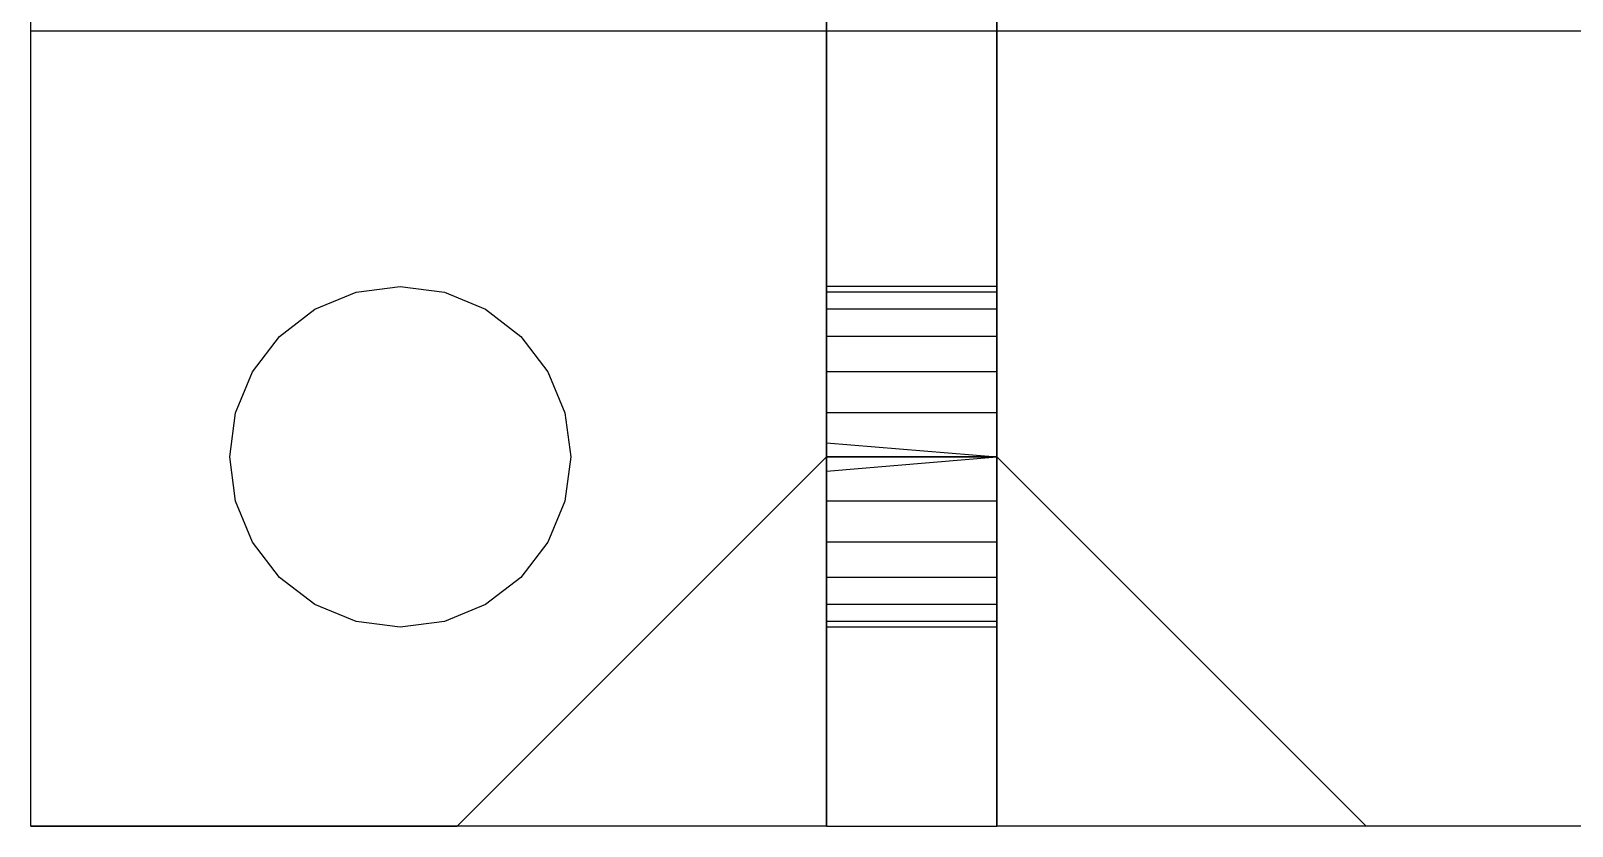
# Model space of a CAD drawing. Header units: metres. Extents: x -1 to 375, y 3 to 378.
# Drawn here: x -0.63 to 16.59, y 3.02 to 11.91 of the extents above; entities that cross this region are included whole.
import ezdxf

# ---------------------------------------------------------------- set-up
doc = ezdxf.new("R2010")
doc.units = ezdxf.units.M

msp = doc.modelspace()

# ---------------------------------------------------------------- linework, layer by layer
at = {"layer": 'Flat node sheet'}
for p, q in [((-0.635, 3.017, 8.732), (-0.635, 33.497, 8.732)), ((-0.635, 3.017, 10.637), (-0.635, 33.497, 10.637)), ((-0.635, 3.017, 253.842), (-0.635, 33.497, 253.842)), ((-0.635, 3.017, 255.747), (-0.635, 33.497, 255.747)), ((8.255, 33.497, 19.527), (8.255, 6.986, 19.527)), ((8.255, 33.497, 10.637), (8.255, 7.304, 10.637)), ((8.255, 7.304, 8.732), (8.255, 33.497, 8.732)), ((8.255, 33.497, 21.432), (8.255, 6.986, 21.432)), ((8.255, 33.497, 264.637), (8.255, 6.986, 264.637)), ((8.255, 33.497, 255.747), (8.255, 7.304, 255.747)), ((8.255, 7.304, 253.842), (8.255, 33.497, 253.842)), ((8.255, 33.497, 266.542), (8.255, 6.986, 266.542)), ((10.16, 33.497, 8.732), (10.16, 7.304, 8.732)), ((10.16, 33.497, 10.637), (10.16, 7.304, 10.637)), ((10.16, 33.497, 21.432), (10.16, 7.145, 21.432)), ((10.16, 33.497, 19.527), (10.16, 7.145, 19.527)), ((10.16, 33.497, 253.842), (10.16, 7.304, 253.842)), ((10.16, 33.497, 255.747), (10.16, 7.304, 255.747)), ((10.16, 33.497, 266.542), (10.16, 7.145, 266.542)), ((10.16, 33.497, 264.637), (10.16, 7.145, 264.637)), ((8.255, 3.017, 30.322), (8.255, 22.702, 30.322)), ((8.255, 3.017, 275.432), (8.255, 22.702, 275.432)), ((10.16, 3.017, 30.322), (10.16, 22.702, 30.322)), ((10.16, 3.017, 275.432), (10.16, 22.702, 275.432)), ((8.255, 11.907, 3.97), (8.255, 13.812, 3.97)), ((8.255, 11.907, 249.08), (8.255, 13.812, 249.08)), ((10.16, 11.907, 3.97), (10.16, 13.812, 3.97)), ((10.16, 11.907, 249.08), (10.16, 13.812, 249.08)), ((-0.635, 3.017, 19.527), (-0.635, 11.907, 19.527)), ((-0.635, 11.907, 19.527), (25.876, 11.907, 19.527)), ((-0.635, 11.907, 19.527), (-0.635, 11.907, 21.432)), ((-0.635, 3.017, 21.432), (-0.635, 11.907, 21.432)), ((-0.635, 11.907, 21.432), (25.718, 11.907, 21.432)), ((-0.635, 3.017, 264.637), (-0.635, 11.907, 264.637)), ((-0.635, 11.907, 264.637), (25.876, 11.907, 264.637)), ((-0.635, 11.907, 264.637), (-0.635, 11.907, 266.542)), ((-0.635, 3.017, 266.542), (-0.635, 11.907, 266.542)), ((-0.635, 11.907, 266.542), (25.718, 11.907, 266.542)), ((8.255, 11.907, -0.158), (8.255, 11.907, 3.97)), ((8.255, 11.907, -0.158), (8.255, 3.017, -0.158)), ((8.255, 11.907, 3.97), (10.16, 11.907, 3.97)), ((8.255, 11.907, -0.158), (10.16, 11.907, -0.158)), ((8.255, 11.907, 244.952), (8.255, 11.907, 249.08)), ((8.255, 11.907, 244.952), (8.255, 3.017, 244.952)), ((8.255, 11.907, 249.08), (10.16, 11.907, 249.08)), ((8.255, 11.907, 244.952), (10.16, 11.907, 244.952)), ((10.16, 11.907, -0.158), (10.16, 3.017, -0.158)), ((10.16, 11.907, -0.158), (10.16, 11.907, 3.97)), ((10.16, 11.907, 244.952), (10.16, 3.017, 244.952)), ((10.16, 11.907, 244.952), (10.16, 11.907, 249.08)), ((2.54, 8.795, 10.637), (2.999, 8.985, 10.637)), ((2.54, 8.795, 8.732), (2.999, 8.985, 8.732)), ((2.54, 8.795, 21.432), (2.999, 8.985, 21.432)), ((2.54, 8.795, 19.527), (2.999, 8.985, 19.527)), ((2.54, 8.795, 255.747), (2.999, 8.985, 255.747)), ((2.54, 8.795, 253.842), (2.999, 8.985, 253.842)), ((2.54, 8.795, 266.542), (2.999, 8.985, 266.542)), ((2.54, 8.795, 264.637), (2.999, 8.985, 264.637)), ((2.999, 8.985, 10.637), (3.493, 9.05, 10.637)), ((2.999, 8.985, 8.732), (3.493, 9.05, 8.732)), ((2.999, 8.985, 21.432), (3.493, 9.05, 21.432)), ((2.999, 8.985, 19.527), (3.493, 9.05, 19.527)), ((2.999, 8.985, 255.747), (3.493, 9.05, 255.747)), ((2.999, 8.985, 253.842), (3.493, 9.05, 253.842)), ((2.999, 8.985, 266.542), (3.493, 9.05, 266.542)), ((2.999, 8.985, 264.637), (3.493, 9.05, 264.637)), ((2.999, 8.985, 10.637), (2.999, 8.985, 8.732)), ((2.999, 8.985, 21.432), (2.999, 8.985, 19.527)), ((2.999, 8.985, 255.747), (2.999, 8.985, 253.842)), ((2.999, 8.985, 266.542), (2.999, 8.985, 264.637)), ((3.493, 9.05, 10.637), (3.986, 8.985, 10.637)), ((3.493, 9.05, 8.732), (3.986, 8.985, 8.732)), ((3.493, 9.05, 10.637), (3.493, 9.05, 8.732)), ((3.493, 9.05, 21.432), (3.986, 8.985, 21.432)), ((3.493, 9.05, 19.527), (3.986, 8.985, 19.527)), ((3.493, 9.05, 21.432), (3.493, 9.05, 19.527)), ((3.493, 9.05, 255.747), (3.986, 8.985, 255.747)), ((3.493, 9.05, 253.842), (3.986, 8.985, 253.842)), ((3.493, 9.05, 255.747), (3.493, 9.05, 253.842)), ((3.493, 9.05, 266.542), (3.986, 8.985, 266.542)), ((3.493, 9.05, 264.637), (3.986, 8.985, 264.637)), ((3.493, 9.05, 266.542), (3.493, 9.05, 264.637)), ((3.986, 8.985, 10.637), (4.445, 8.795, 10.637)), ((3.986, 8.985, 8.732), (4.445, 8.795, 8.732)), ((3.986, 8.985, 10.637), (3.986, 8.985, 8.732)), ((3.986, 8.985, 21.432), (4.445, 8.795, 21.432)), ((3.986, 8.985, 19.527), (4.445, 8.795, 19.527)), ((3.986, 8.985, 21.432), (3.986, 8.985, 19.527)), ((3.986, 8.985, 255.747), (4.445, 8.795, 255.747)), ((3.986, 8.985, 253.842), (4.445, 8.795, 253.842)), ((3.986, 8.985, 255.747), (3.986, 8.985, 253.842)), ((3.986, 8.985, 266.542), (4.445, 8.795, 266.542)), ((3.986, 8.985, 264.637), (4.445, 8.795, 264.637)), ((3.986, 8.985, 266.542), (3.986, 8.985, 264.637)), ((8.255, 9.05, 3.97), (8.255, 8.985, 3.477)), ((8.255, 8.985, 4.463), (8.255, 9.05, 3.97)), ((10.16, 9.05, 3.97), (8.255, 9.05, 3.97)), ((8.255, 9.05, 26.195), (8.255, 8.985, 25.702)), ((8.255, 8.985, 26.688), (8.255, 9.05, 26.195)), ((10.16, 9.05, 26.195), (8.255, 9.05, 26.195)), ((8.255, 9.05, 249.08), (8.255, 8.985, 248.587)), ((8.255, 8.985, 249.573), (8.255, 9.05, 249.08)), ((10.16, 9.05, 249.08), (8.255, 9.05, 249.08)), ((8.255, 9.05, 271.305), (8.255, 8.985, 270.812)), ((8.255, 8.985, 271.798), (8.255, 9.05, 271.305)), ((10.16, 9.05, 271.305), (8.255, 9.05, 271.305)), ((8.255, 8.985, 3.477), (8.255, 8.795, 3.017)), ((8.255, 8.795, 4.922), (8.255, 8.985, 4.463)), ((10.16, 8.985, 3.477), (8.255, 8.985, 3.477)), ((10.16, 8.985, 4.463), (8.255, 8.985, 4.463)), ((8.255, 8.985, 25.702), (8.255, 8.795, 25.242)), ((8.255, 8.795, 27.147), (8.255, 8.985, 26.688)), ((10.16, 8.985, 25.702), (8.255, 8.985, 25.702)), ((10.16, 8.985, 26.688), (8.255, 8.985, 26.688)), ((8.255, 8.985, 248.587), (8.255, 8.795, 248.127)), ((8.255, 8.795, 250.032), (8.255, 8.985, 249.573)), ((10.16, 8.985, 248.587), (8.255, 8.985, 248.587)), ((10.16, 8.985, 249.573), (8.255, 8.985, 249.573)), ((8.255, 8.985, 270.812), (8.255, 8.795, 270.352)), ((8.255, 8.795, 272.257), (8.255, 8.985, 271.798)), ((10.16, 8.985, 270.812), (8.255, 8.985, 270.812)), ((10.16, 8.985, 271.798), (8.255, 8.985, 271.798)), ((10.16, 9.05, 3.97), (10.16, 8.985, 3.477)), ((10.16, 8.985, 4.463), (10.16, 9.05, 3.97)), ((10.16, 9.05, 26.195), (10.16, 8.985, 25.702)), ((10.16, 8.985, 26.688), (10.16, 9.05, 26.195)), ((10.16, 9.05, 249.08), (10.16, 8.985, 248.587)), ((10.16, 8.985, 249.573), (10.16, 9.05, 249.08)), ((10.16, 9.05, 271.305), (10.16, 8.985, 270.812)), ((10.16, 8.985, 271.798), (10.16, 9.05, 271.305)), ((10.16, 8.985, 3.477), (10.16, 8.795, 3.017)), ((10.16, 8.795, 4.922), (10.16, 8.985, 4.463)), ((10.16, 8.985, 25.702), (10.16, 8.795, 25.242)), ((10.16, 8.795, 27.147), (10.16, 8.985, 26.688)), ((10.16, 8.985, 248.587), (10.16, 8.795, 248.127)), ((10.16, 8.795, 250.032), (10.16, 8.985, 249.573)), ((10.16, 8.985, 270.812), (10.16, 8.795, 270.352)), ((10.16, 8.795, 272.257), (10.16, 8.985, 271.798)), ((2.145, 8.492, 10.637), (2.54, 8.795, 10.637)), ((2.145, 8.492, 8.732), (2.54, 8.795, 8.732)), ((2.145, 8.492, 21.432), (2.54, 8.795, 21.432)), ((2.145, 8.492, 19.527), (2.54, 8.795, 19.527)), ((2.145, 8.492, 255.747), (2.54, 8.795, 255.747)), ((2.145, 8.492, 253.842), (2.54, 8.795, 253.842)), ((2.145, 8.492, 266.542), (2.54, 8.795, 266.542)), ((2.145, 8.492, 264.637), (2.54, 8.795, 264.637)), ((2.54, 8.795, 10.637), (2.54, 8.795, 8.732)), ((2.54, 8.795, 21.432), (2.54, 8.795, 19.527)), ((2.54, 8.795, 255.747), (2.54, 8.795, 253.842)), ((2.54, 8.795, 266.542), (2.54, 8.795, 264.637)), ((4.445, 8.795, 10.637), (4.84, 8.492, 10.637)), ((4.445, 8.795, 8.732), (4.84, 8.492, 8.732)), ((4.445, 8.795, 10.637), (4.445, 8.795, 8.732)), ((4.445, 8.795, 21.432), (4.84, 8.492, 21.432)), ((4.445, 8.795, 19.527), (4.84, 8.492, 19.527)), ((4.445, 8.795, 21.432), (4.445, 8.795, 19.527)), ((4.445, 8.795, 255.747), (4.84, 8.492, 255.747)), ((4.445, 8.795, 253.842), (4.84, 8.492, 253.842)), ((4.445, 8.795, 255.747), (4.445, 8.795, 253.842)), ((4.445, 8.795, 266.542), (4.84, 8.492, 266.542)), ((4.445, 8.795, 264.637), (4.84, 8.492, 264.637)), ((4.445, 8.795, 266.542), (4.445, 8.795, 264.637)), ((8.255, 8.795, 3.017), (8.255, 8.492, 2.623)), ((8.255, 8.492, 5.317), (8.255, 8.795, 4.922)), ((10.16, 8.795, 3.017), (8.255, 8.795, 3.017)), ((10.16, 8.795, 4.922), (8.255, 8.795, 4.922)), ((8.255, 8.492, 27.542), (8.255, 8.795, 27.147)), ((8.255, 8.795, 25.242), (8.255, 8.492, 24.848)), ((10.16, 8.795, 27.147), (8.255, 8.795, 27.147)), ((10.16, 8.795, 25.242), (8.255, 8.795, 25.242)), ((8.255, 8.795, 248.127), (8.255, 8.492, 247.733)), ((8.255, 8.492, 250.427), (8.255, 8.795, 250.032)), ((10.16, 8.795, 248.127), (8.255, 8.795, 248.127)), ((10.16, 8.795, 250.032), (8.255, 8.795, 250.032)), ((8.255, 8.492, 272.652), (8.255, 8.795, 272.257)), ((8.255, 8.795, 270.352), (8.255, 8.492, 269.958)), ((10.16, 8.795, 272.257), (8.255, 8.795, 272.257)), ((10.16, 8.795, 270.352), (8.255, 8.795, 270.352)), ((10.16, 8.795, 3.017), (10.16, 8.492, 2.623)), ((10.16, 8.492, 5.317), (10.16, 8.795, 4.922)), ((10.16, 8.795, 25.242), (10.16, 8.492, 24.848)), ((10.16, 8.492, 27.542), (10.16, 8.795, 27.147)), ((10.16, 8.795, 248.127), (10.16, 8.492, 247.733)), ((10.16, 8.492, 250.427), (10.16, 8.795, 250.032)), ((10.16, 8.795, 270.352), (10.16, 8.492, 269.958)), ((10.16, 8.492, 272.652), (10.16, 8.795, 272.257)), ((1.843, 8.097, 10.637), (2.145, 8.492, 10.637)), ((1.843, 8.097, 8.732), (2.145, 8.492, 8.732)), ((1.843, 8.097, 21.432), (2.145, 8.492, 21.432)), ((1.843, 8.097, 19.527), (2.145, 8.492, 19.527)), ((1.843, 8.097, 255.747), (2.145, 8.492, 255.747)), ((1.843, 8.097, 253.842), (2.145, 8.492, 253.842)), ((1.843, 8.097, 266.542), (2.145, 8.492, 266.542)), ((1.843, 8.097, 264.637), (2.145, 8.492, 264.637)), ((2.145, 8.492, 10.637), (2.145, 8.492, 8.732)), ((2.145, 8.492, 21.432), (2.145, 8.492, 19.527)), ((2.145, 8.492, 255.747), (2.145, 8.492, 253.842)), ((2.145, 8.492, 266.542), (2.145, 8.492, 264.637)), ((4.84, 8.492, 10.637), (5.142, 8.097, 10.637)), ((4.84, 8.492, 8.732), (5.142, 8.097, 8.732)), ((4.84, 8.492, 10.637), (4.84, 8.492, 8.732)), ((4.84, 8.492, 21.432), (5.142, 8.097, 21.432)), ((4.84, 8.492, 19.527), (5.142, 8.097, 19.527)), ((4.84, 8.492, 21.432), (4.84, 8.492, 19.527)), ((4.84, 8.492, 255.747), (5.142, 8.097, 255.747)), ((4.84, 8.492, 253.842), (5.142, 8.097, 253.842)), ((4.84, 8.492, 255.747), (4.84, 8.492, 253.842)), ((4.84, 8.492, 266.542), (5.142, 8.097, 266.542)), ((4.84, 8.492, 264.637), (5.142, 8.097, 264.637)), ((4.84, 8.492, 266.542), (4.84, 8.492, 264.637)), ((8.255, 8.492, 2.623), (8.255, 8.097, 2.32)), ((8.255, 8.097, 5.62), (8.255, 8.492, 5.317)), ((10.16, 8.492, 2.623), (8.255, 8.492, 2.623)), ((10.16, 8.492, 5.317), (8.255, 8.492, 5.317)), ((8.255, 8.097, 27.845), (8.255, 8.492, 27.542)), ((8.255, 8.492, 24.848), (8.255, 8.097, 24.545)), ((10.16, 8.492, 27.542), (8.255, 8.492, 27.542)), ((10.16, 8.492, 24.848), (8.255, 8.492, 24.848)), ((8.255, 8.492, 247.733), (8.255, 8.097, 247.43)), ((8.255, 8.097, 250.73), (8.255, 8.492, 250.427)), ((10.16, 8.492, 247.733), (8.255, 8.492, 247.733)), ((10.16, 8.492, 250.427), (8.255, 8.492, 250.427)), ((8.255, 8.097, 272.955), (8.255, 8.492, 272.652)), ((8.255, 8.492, 269.958), (8.255, 8.097, 269.655)), ((10.16, 8.492, 272.652), (8.255, 8.492, 272.652)), ((10.16, 8.492, 269.958), (8.255, 8.492, 269.958)), ((10.16, 8.492, 2.623), (10.16, 8.097, 2.32)), ((10.16, 8.097, 5.62), (10.16, 8.492, 5.317)), ((10.16, 8.492, 24.848), (10.16, 8.097, 24.545)), ((10.16, 8.097, 27.845), (10.16, 8.492, 27.542)), ((10.16, 8.492, 247.733), (10.16, 8.097, 247.43)), ((10.16, 8.097, 250.73), (10.16, 8.492, 250.427)), ((10.16, 8.492, 269.958), (10.16, 8.097, 269.655)), ((10.16, 8.097, 272.955), (10.16, 8.492, 272.652)), ((1.652, 7.638, 10.637), (1.843, 8.097, 10.637)), ((1.652, 7.638, 8.732), (1.843, 8.097, 8.732)), ((1.652, 7.638, 21.432), (1.843, 8.097, 21.432)), ((1.652, 7.638, 19.527), (1.843, 8.097, 19.527)), ((1.652, 7.638, 255.747), (1.843, 8.097, 255.747)), ((1.652, 7.638, 253.842), (1.843, 8.097, 253.842)), ((1.652, 7.638, 266.542), (1.843, 8.097, 266.542)), ((1.652, 7.638, 264.637), (1.843, 8.097, 264.637)), ((1.843, 8.097, 10.637), (1.843, 8.097, 8.732)), ((1.843, 8.097, 21.432), (1.843, 8.097, 19.527)), ((1.843, 8.097, 255.747), (1.843, 8.097, 253.842)), ((1.843, 8.097, 266.542), (1.843, 8.097, 264.637)), ((5.142, 8.097, 10.637), (5.333, 7.638, 10.637)), ((5.142, 8.097, 8.732), (5.333, 7.638, 8.732)), ((5.142, 8.097, 10.637), (5.142, 8.097, 8.732)), ((5.142, 8.097, 21.432), (5.333, 7.638, 21.432)), ((5.142, 8.097, 19.527), (5.333, 7.638, 19.527)), ((5.142, 8.097, 21.432), (5.142, 8.097, 19.527)), ((5.142, 8.097, 255.747), (5.333, 7.638, 255.747)), ((5.142, 8.097, 253.842), (5.333, 7.638, 253.842)), ((5.142, 8.097, 255.747), (5.142, 8.097, 253.842)), ((5.142, 8.097, 266.542), (5.333, 7.638, 266.542)), ((5.142, 8.097, 264.637), (5.333, 7.638, 264.637)), ((5.142, 8.097, 266.542), (5.142, 8.097, 264.637)), ((8.255, 7.638, 5.81), (8.255, 8.097, 5.62)), ((8.255, 8.097, 2.32), (8.255, 7.638, 2.13)), ((10.16, 8.097, 2.32), (8.255, 8.097, 2.32)), ((10.16, 8.097, 5.62), (8.255, 8.097, 5.62)), ((8.255, 7.638, 28.035), (8.255, 8.097, 27.845)), ((8.255, 8.097, 24.545), (8.255, 7.638, 24.355)), ((10.16, 8.097, 27.845), (8.255, 8.097, 27.845)), ((10.16, 8.097, 24.545), (8.255, 8.097, 24.545)), ((8.255, 7.638, 250.92), (8.255, 8.097, 250.73)), ((8.255, 8.097, 247.43), (8.255, 7.638, 247.24)), ((10.16, 8.097, 247.43), (8.255, 8.097, 247.43)), ((10.16, 8.097, 250.73), (8.255, 8.097, 250.73)), ((8.255, 7.638, 273.145), (8.255, 8.097, 272.955)), ((8.255, 8.097, 269.655), (8.255, 7.638, 269.465)), ((10.16, 8.097, 272.955), (8.255, 8.097, 272.955)), ((10.16, 8.097, 269.655), (8.255, 8.097, 269.655)), ((10.16, 8.097, 2.32), (10.16, 7.638, 2.13)), ((10.16, 7.638, 5.81), (10.16, 8.097, 5.62)), ((10.16, 8.097, 24.545), (10.16, 7.638, 24.355)), ((10.16, 7.638, 28.035), (10.16, 8.097, 27.845)), ((10.16, 8.097, 247.43), (10.16, 7.638, 247.24)), ((10.16, 7.638, 250.92), (10.16, 8.097, 250.73)), ((10.16, 8.097, 269.655), (10.16, 7.638, 269.465)), ((10.16, 7.638, 273.145), (10.16, 8.097, 272.955)), ((1.588, 7.145, 10.637), (1.652, 7.638, 10.637)), ((1.588, 7.145, 8.732), (1.652, 7.638, 8.732)), ((1.588, 7.145, 21.432), (1.652, 7.638, 21.432)), ((1.588, 7.145, 19.527), (1.652, 7.638, 19.527)), ((1.588, 7.145, 255.747), (1.652, 7.638, 255.747)), ((1.588, 7.145, 253.842), (1.652, 7.638, 253.842)), ((1.588, 7.145, 266.542), (1.652, 7.638, 266.542)), ((1.588, 7.145, 264.637), (1.652, 7.638, 264.637)), ((1.652, 7.638, 10.637), (1.652, 7.638, 8.732)), ((1.652, 7.638, 21.432), (1.652, 7.638, 19.527)), ((1.652, 7.638, 255.747), (1.652, 7.638, 253.842)), ((1.652, 7.638, 266.542), (1.652, 7.638, 264.637)), ((5.333, 7.638, 10.637), (5.398, 7.145, 10.637)), ((5.333, 7.638, 8.732), (5.398, 7.145, 8.732)), ((5.333, 7.638, 10.637), (5.333, 7.638, 8.732)), ((5.333, 7.638, 21.432), (5.398, 7.145, 21.432)), ((5.333, 7.638, 19.527), (5.398, 7.145, 19.527)), ((5.333, 7.638, 21.432), (5.333, 7.638, 19.527)), ((5.333, 7.638, 255.747), (5.398, 7.145, 255.747)), ((5.333, 7.638, 253.842), (5.398, 7.145, 253.842)), ((5.333, 7.638, 255.747), (5.333, 7.638, 253.842)), ((5.333, 7.638, 266.542), (5.398, 7.145, 266.542)), ((5.333, 7.638, 264.637), (5.398, 7.145, 264.637)), ((5.333, 7.638, 266.542), (5.333, 7.638, 264.637)), ((8.255, 7.145, 5.875), (8.255, 7.638, 5.81)), ((8.255, 7.638, 2.13), (8.255, 7.145, 2.065)), ((10.16, 7.638, 5.81), (8.255, 7.638, 5.81)), ((10.16, 7.638, 2.13), (8.255, 7.638, 2.13)), ((8.255, 7.145, 28.1), (8.255, 7.638, 28.035)), ((8.255, 7.638, 24.355), (8.255, 7.145, 24.29)), ((10.16, 7.638, 28.035), (8.255, 7.638, 28.035)), ((10.16, 7.638, 24.355), (8.255, 7.638, 24.355)), ((8.255, 7.145, 250.985), (8.255, 7.638, 250.92)), ((8.255, 7.638, 247.24), (8.255, 7.145, 247.175)), ((10.16, 7.638, 250.92), (8.255, 7.638, 250.92)), ((10.16, 7.638, 247.24), (8.255, 7.638, 247.24)), ((8.255, 7.145, 273.21), (8.255, 7.638, 273.145)), ((8.255, 7.638, 269.465), (8.255, 7.145, 269.4)), ((10.16, 7.638, 273.145), (8.255, 7.638, 273.145)), ((10.16, 7.638, 269.465), (8.255, 7.638, 269.465)), ((10.16, 7.638, 2.13), (10.16, 7.145, 2.065)), ((10.16, 7.145, 5.875), (10.16, 7.638, 5.81)), ((10.16, 7.638, 24.355), (10.16, 7.145, 24.29)), ((10.16, 7.145, 28.1), (10.16, 7.638, 28.035)), ((10.16, 7.638, 247.24), (10.16, 7.145, 247.175)), ((10.16, 7.145, 250.985), (10.16, 7.638, 250.92)), ((10.16, 7.638, 269.465), (10.16, 7.145, 269.4)), ((10.16, 7.145, 273.21), (10.16, 7.638, 273.145)), ((8.255, 7.304, 10.637), (10.16, 7.145, 10.637)), ((8.255, 7.304, 8.732), (10.16, 7.145, 8.732)), ((8.255, 7.304, 8.732), (8.255, 7.304, 10.637)), ((8.255, 7.304, 255.747), (10.16, 7.145, 255.747)), ((8.255, 7.304, 253.842), (10.16, 7.145, 253.842)), ((8.255, 7.304, 253.842), (8.255, 7.304, 255.747)), ((10.16, 7.304, 8.732), (10.16, 7.304, 10.637)), ((10.16, 7.304, 8.732), (10.16, 7.145, 8.732)), ((10.16, 7.304, 10.637), (10.16, 7.145, 10.637)), ((10.16, 7.304, 253.842), (10.16, 7.304, 255.747)), ((10.16, 7.304, 253.842), (10.16, 7.145, 253.842)), ((10.16, 7.304, 255.747), (10.16, 7.145, 255.747)), ((1.652, 6.652, 10.637), (1.588, 7.145, 10.637)), ((1.652, 6.652, 8.732), (1.588, 7.145, 8.732)), ((1.588, 7.145, 10.637), (1.588, 7.145, 8.732)), ((1.652, 6.652, 21.432), (1.588, 7.145, 21.432)), ((1.652, 6.652, 19.527), (1.588, 7.145, 19.527)), ((1.588, 7.145, 21.432), (1.588, 7.145, 19.527)), ((1.652, 6.652, 255.747), (1.588, 7.145, 255.747)), ((1.652, 6.652, 253.842), (1.588, 7.145, 253.842)), ((1.588, 7.145, 255.747), (1.588, 7.145, 253.842)), ((1.652, 6.652, 266.542), (1.588, 7.145, 266.542)), ((1.652, 6.652, 264.637), (1.588, 7.145, 264.637)), ((1.588, 7.145, 266.542), (1.588, 7.145, 264.637)), ((8.255, 7.145, 19.527), (4.128, 3.017, 19.527)), ((8.255, 7.145, 21.432), (4.128, 3.017, 21.432)), ((8.255, 7.145, 264.637), (4.128, 3.017, 264.637)), ((8.255, 7.145, 266.542), (4.128, 3.017, 266.542)), ((5.398, 7.145, 10.637), (5.333, 6.652, 10.637)), ((5.398, 7.145, 8.732), (5.333, 6.652, 8.732)), ((5.398, 7.145, 21.432), (5.333, 6.652, 21.432)), ((5.398, 7.145, 19.527), (5.333, 6.652, 19.527)), ((5.398, 7.145, 255.747), (5.333, 6.652, 255.747)), ((5.398, 7.145, 253.842), (5.333, 6.652, 253.842)), ((5.398, 7.145, 266.542), (5.333, 6.652, 266.542)), ((5.398, 7.145, 264.637), (5.333, 6.652, 264.637)), ((5.398, 7.145, 10.637), (5.398, 7.145, 8.732)), ((5.398, 7.145, 21.432), (5.398, 7.145, 19.527)), ((5.398, 7.145, 255.747), (5.398, 7.145, 253.842)), ((5.398, 7.145, 266.542), (5.398, 7.145, 264.637)), ((8.255, 3.017, 8.732), (8.255, 7.145, 8.732)), ((8.255, 7.145, 8.732), (10.16, 7.145, 8.732)), ((8.255, 7.145, 8.732), (8.255, 7.145, 10.637)), ((8.255, 3.017, 10.637), (8.255, 7.145, 10.637)), ((8.255, 7.145, 10.637), (10.16, 7.145, 10.637)), ((8.255, 6.986, 21.432), (10.16, 7.145, 21.432)), ((8.255, 6.986, 19.527), (10.16, 7.145, 19.527)), ((8.255, 6.652, 5.81), (8.255, 7.145, 5.875)), ((8.255, 7.145, 2.065), (8.255, 6.652, 2.13)), ((10.16, 7.145, 5.875), (8.255, 7.145, 5.875)), ((10.16, 7.145, 2.065), (8.255, 7.145, 2.065)), ((8.255, 6.652, 28.035), (8.255, 7.145, 28.1)), ((8.255, 7.145, 24.29), (8.255, 6.652, 24.355)), ((10.16, 7.145, 28.1), (8.255, 7.145, 28.1)), ((10.16, 7.145, 24.29), (8.255, 7.145, 24.29)), ((10.16, 7.145, 19.527), (8.255, 7.145, 19.527)), ((8.255, 7.145, 19.527), (8.255, 7.145, 21.432)), ((10.16, 7.145, 21.432), (8.255, 7.145, 21.432)), ((8.255, 3.017, 253.842), (8.255, 7.145, 253.842)), ((8.255, 7.145, 253.842), (10.16, 7.145, 253.842)), ((8.255, 7.145, 253.842), (8.255, 7.145, 255.747)), ((8.255, 3.017, 255.747), (8.255, 7.145, 255.747)), ((8.255, 7.145, 255.747), (10.16, 7.145, 255.747)), ((8.255, 6.986, 266.542), (10.16, 7.145, 266.542)), ((8.255, 6.986, 264.637), (10.16, 7.145, 264.637)), ((8.255, 6.652, 250.92), (8.255, 7.145, 250.985)), ((8.255, 7.145, 247.175), (8.255, 6.652, 247.24)), ((10.16, 7.145, 250.985), (8.255, 7.145, 250.985)), ((10.16, 7.145, 247.175), (8.255, 7.145, 247.175)), ((8.255, 6.652, 273.145), (8.255, 7.145, 273.21)), ((8.255, 7.145, 269.4), (8.255, 6.652, 269.465)), ((10.16, 7.145, 273.21), (8.255, 7.145, 273.21)), ((10.16, 7.145, 269.4), (8.255, 7.145, 269.4)), ((10.16, 7.145, 264.637), (8.255, 7.145, 264.637)), ((8.255, 7.145, 264.637), (8.255, 7.145, 266.542)), ((10.16, 7.145, 266.542), (8.255, 7.145, 266.542)), ((14.288, 3.017, 8.732), (10.16, 7.145, 8.732)), ((10.16, 7.145, 8.732), (10.16, 7.145, 10.637)), ((14.288, 3.017, 10.637), (10.16, 7.145, 10.637)), ((10.16, 7.145, 19.527), (10.16, 7.145, 21.432)), ((10.16, 7.145, 10.637), (10.16, 7.145, 8.732)), ((10.16, 7.145, 2.065), (10.16, 6.652, 2.13)), ((10.16, 6.652, 5.81), (10.16, 7.145, 5.875)), ((10.16, 7.145, 24.29), (10.16, 6.652, 24.355)), ((10.16, 6.652, 28.035), (10.16, 7.145, 28.1)), ((10.16, 7.145, 21.432), (10.16, 6.986, 21.432)), ((10.16, 7.145, 19.527), (10.16, 6.986, 19.527)), ((10.16, 3.017, 19.527), (10.16, 7.145, 19.527)), ((10.16, 7.145, 19.527), (10.16, 7.145, 21.432)), ((10.16, 3.017, 21.432), (10.16, 7.145, 21.432)), ((14.288, 3.017, 253.842), (10.16, 7.145, 253.842)), ((10.16, 7.145, 253.842), (10.16, 7.145, 255.747)), ((14.288, 3.017, 255.747), (10.16, 7.145, 255.747)), ((10.16, 7.145, 264.637), (10.16, 7.145, 266.542)), ((10.16, 7.145, 255.747), (10.16, 7.145, 253.842)), ((10.16, 7.145, 247.175), (10.16, 6.652, 247.24)), ((10.16, 6.652, 250.92), (10.16, 7.145, 250.985)), ((10.16, 7.145, 269.4), (10.16, 6.652, 269.465)), ((10.16, 6.652, 273.145), (10.16, 7.145, 273.21)), ((10.16, 7.145, 266.542), (10.16, 6.986, 266.542)), ((10.16, 7.145, 264.637), (10.16, 6.986, 264.637)), ((10.16, 3.017, 264.637), (10.16, 7.145, 264.637)), ((10.16, 7.145, 264.637), (10.16, 7.145, 266.542)), ((10.16, 3.017, 266.542), (10.16, 7.145, 266.542)), ((8.255, 6.986, 21.432), (8.255, 6.986, 19.527)), ((8.255, 6.986, 266.542), (8.255, 6.986, 264.637)), ((10.16, 6.986, 21.432), (10.16, 6.986, 19.527)), ((10.16, 6.986, 266.542), (10.16, 6.986, 264.637)), ((1.843, 6.192, 10.637), (1.652, 6.652, 10.637)), ((1.843, 6.192, 8.732), (1.652, 6.652, 8.732)), ((1.652, 6.652, 10.637), (1.652, 6.652, 8.732)), ((1.843, 6.192, 21.432), (1.652, 6.652, 21.432)), ((1.843, 6.192, 19.527), (1.652, 6.652, 19.527)), ((1.652, 6.652, 21.432), (1.652, 6.652, 19.527)), ((1.843, 6.192, 255.747), (1.652, 6.652, 255.747)), ((1.843, 6.192, 253.842), (1.652, 6.652, 253.842)), ((1.652, 6.652, 255.747), (1.652, 6.652, 253.842)), ((1.843, 6.192, 266.542), (1.652, 6.652, 266.542)), ((1.843, 6.192, 264.637), (1.652, 6.652, 264.637)), ((1.652, 6.652, 266.542), (1.652, 6.652, 264.637)), ((5.333, 6.652, 10.637), (5.142, 6.192, 10.637)), ((5.333, 6.652, 8.732), (5.142, 6.192, 8.732)), ((5.333, 6.652, 21.432), (5.142, 6.192, 21.432)), ((5.333, 6.652, 19.527), (5.142, 6.192, 19.527)), ((5.333, 6.652, 255.747), (5.142, 6.192, 255.747)), ((5.333, 6.652, 253.842), (5.142, 6.192, 253.842)), ((5.333, 6.652, 266.542), (5.142, 6.192, 266.542)), ((5.333, 6.652, 264.637), (5.142, 6.192, 264.637)), ((5.333, 6.652, 10.637), (5.333, 6.652, 8.732)), ((5.333, 6.652, 21.432), (5.333, 6.652, 19.527)), ((5.333, 6.652, 255.747), (5.333, 6.652, 253.842)), ((5.333, 6.652, 266.542), (5.333, 6.652, 264.637)), ((8.255, 6.192, 5.62), (8.255, 6.652, 5.81)), ((8.255, 6.652, 2.13), (8.255, 6.192, 2.32)), ((10.16, 6.652, 5.81), (8.255, 6.652, 5.81)), ((10.16, 6.652, 2.13), (8.255, 6.652, 2.13)), ((8.255, 6.192, 27.845), (8.255, 6.652, 28.035)), ((8.255, 6.652, 24.355), (8.255, 6.192, 24.545)), ((10.16, 6.652, 28.035), (8.255, 6.652, 28.035)), ((10.16, 6.652, 24.355), (8.255, 6.652, 24.355)), ((8.255, 6.192, 250.73), (8.255, 6.652, 250.92)), ((8.255, 6.652, 247.24), (8.255, 6.192, 247.43)), ((10.16, 6.652, 250.92), (8.255, 6.652, 250.92)), ((10.16, 6.652, 247.24), (8.255, 6.652, 247.24)), ((8.255, 6.192, 272.955), (8.255, 6.652, 273.145)), ((8.255, 6.652, 269.465), (8.255, 6.192, 269.655)), ((10.16, 6.652, 273.145), (8.255, 6.652, 273.145)), ((10.16, 6.652, 269.465), (8.255, 6.652, 269.465)), ((10.16, 6.652, 2.13), (10.16, 6.192, 2.32)), ((10.16, 6.192, 5.62), (10.16, 6.652, 5.81)), ((10.16, 6.652, 24.355), (10.16, 6.192, 24.545)), ((10.16, 6.192, 27.845), (10.16, 6.652, 28.035)), ((10.16, 6.652, 247.24), (10.16, 6.192, 247.43)), ((10.16, 6.192, 250.73), (10.16, 6.652, 250.92)), ((10.16, 6.652, 269.465), (10.16, 6.192, 269.655)), ((10.16, 6.192, 272.955), (10.16, 6.652, 273.145)), ((2.145, 5.798, 10.637), (1.843, 6.192, 10.637)), ((2.145, 5.798, 8.732), (1.843, 6.192, 8.732)), ((1.843, 6.192, 10.637), (1.843, 6.192, 8.732)), ((2.145, 5.798, 21.432), (1.843, 6.192, 21.432)), ((2.145, 5.798, 19.527), (1.843, 6.192, 19.527)), ((1.843, 6.192, 21.432), (1.843, 6.192, 19.527)), ((2.145, 5.798, 255.747), (1.843, 6.192, 255.747)), ((2.145, 5.798, 253.842), (1.843, 6.192, 253.842)), ((1.843, 6.192, 255.747), (1.843, 6.192, 253.842)), ((2.145, 5.798, 266.542), (1.843, 6.192, 266.542)), ((2.145, 5.798, 264.637), (1.843, 6.192, 264.637)), ((1.843, 6.192, 266.542), (1.843, 6.192, 264.637)), ((5.142, 6.192, 10.637), (4.84, 5.798, 10.637)), ((5.142, 6.192, 8.732), (4.84, 5.798, 8.732)), ((5.142, 6.192, 21.432), (4.84, 5.798, 21.432)), ((5.142, 6.192, 19.527), (4.84, 5.798, 19.527)), ((5.142, 6.192, 255.747), (4.84, 5.798, 255.747)), ((5.142, 6.192, 253.842), (4.84, 5.798, 253.842)), ((5.142, 6.192, 266.542), (4.84, 5.798, 266.542)), ((5.142, 6.192, 264.637), (4.84, 5.798, 264.637)), ((5.142, 6.192, 10.637), (5.142, 6.192, 8.732)), ((5.142, 6.192, 21.432), (5.142, 6.192, 19.527)), ((5.142, 6.192, 255.747), (5.142, 6.192, 253.842)), ((5.142, 6.192, 266.542), (5.142, 6.192, 264.637)), ((8.255, 5.798, 5.317), (8.255, 6.192, 5.62)), ((8.255, 6.192, 2.32), (8.255, 5.798, 2.623)), ((10.16, 6.192, 5.62), (8.255, 6.192, 5.62)), ((10.16, 6.192, 2.32), (8.255, 6.192, 2.32)), ((8.255, 5.798, 27.542), (8.255, 6.192, 27.845)), ((8.255, 6.192, 24.545), (8.255, 5.798, 24.848)), ((10.16, 6.192, 27.845), (8.255, 6.192, 27.845)), ((10.16, 6.192, 24.545), (8.255, 6.192, 24.545)), ((8.255, 5.798, 250.427), (8.255, 6.192, 250.73)), ((8.255, 6.192, 247.43), (8.255, 5.798, 247.733)), ((10.16, 6.192, 250.73), (8.255, 6.192, 250.73)), ((10.16, 6.192, 247.43), (8.255, 6.192, 247.43)), ((8.255, 5.798, 272.652), (8.255, 6.192, 272.955)), ((8.255, 6.192, 269.655), (8.255, 5.798, 269.958)), ((10.16, 6.192, 272.955), (8.255, 6.192, 272.955)), ((10.16, 6.192, 269.655), (8.255, 6.192, 269.655)), ((10.16, 6.192, 2.32), (10.16, 5.798, 2.623)), ((10.16, 5.798, 5.317), (10.16, 6.192, 5.62)), ((10.16, 6.192, 24.545), (10.16, 5.798, 24.848)), ((10.16, 5.798, 27.542), (10.16, 6.192, 27.845)), ((10.16, 6.192, 247.43), (10.16, 5.798, 247.733)), ((10.16, 5.798, 250.427), (10.16, 6.192, 250.73)), ((10.16, 6.192, 269.655), (10.16, 5.798, 269.958)), ((10.16, 5.798, 272.652), (10.16, 6.192, 272.955)), ((2.54, 5.495, 10.637), (2.145, 5.798, 10.637)), ((2.54, 5.495, 8.732), (2.145, 5.798, 8.732)), ((2.145, 5.798, 10.637), (2.145, 5.798, 8.732)), ((2.54, 5.495, 21.432), (2.145, 5.798, 21.432)), ((2.54, 5.495, 19.527), (2.145, 5.798, 19.527)), ((2.145, 5.798, 21.432), (2.145, 5.798, 19.527)), ((2.54, 5.495, 255.747), (2.145, 5.798, 255.747)), ((2.54, 5.495, 253.842), (2.145, 5.798, 253.842)), ((2.145, 5.798, 255.747), (2.145, 5.798, 253.842)), ((2.54, 5.495, 266.542), (2.145, 5.798, 266.542)), ((2.54, 5.495, 264.637), (2.145, 5.798, 264.637)), ((2.145, 5.798, 266.542), (2.145, 5.798, 264.637)), ((4.84, 5.798, 10.637), (4.445, 5.495, 10.637)), ((4.84, 5.798, 8.732), (4.445, 5.495, 8.732)), ((4.84, 5.798, 21.432), (4.445, 5.495, 21.432)), ((4.84, 5.798, 19.527), (4.445, 5.495, 19.527)), ((4.84, 5.798, 255.747), (4.445, 5.495, 255.747)), ((4.84, 5.798, 253.842), (4.445, 5.495, 253.842)), ((4.84, 5.798, 266.542), (4.445, 5.495, 266.542)), ((4.84, 5.798, 264.637), (4.445, 5.495, 264.637)), ((4.84, 5.798, 10.637), (4.84, 5.798, 8.732)), ((4.84, 5.798, 21.432), (4.84, 5.798, 19.527)), ((4.84, 5.798, 255.747), (4.84, 5.798, 253.842)), ((4.84, 5.798, 266.542), (4.84, 5.798, 264.637)), ((8.255, 5.495, 4.922), (8.255, 5.798, 5.317)), ((8.255, 5.798, 2.623), (8.255, 5.495, 3.017)), ((10.16, 5.798, 5.317), (8.255, 5.798, 5.317)), ((10.16, 5.798, 2.623), (8.255, 5.798, 2.623)), ((8.255, 5.495, 27.147), (8.255, 5.798, 27.542)), ((8.255, 5.798, 24.848), (8.255, 5.495, 25.242)), ((10.16, 5.798, 27.542), (8.255, 5.798, 27.542)), ((10.16, 5.798, 24.848), (8.255, 5.798, 24.848)), ((8.255, 5.495, 250.032), (8.255, 5.798, 250.427)), ((8.255, 5.798, 247.733), (8.255, 5.495, 248.127)), ((10.16, 5.798, 250.427), (8.255, 5.798, 250.427)), ((10.16, 5.798, 247.733), (8.255, 5.798, 247.733)), ((8.255, 5.495, 272.257), (8.255, 5.798, 272.652)), ((8.255, 5.798, 269.958), (8.255, 5.495, 270.352)), ((10.16, 5.798, 272.652), (8.255, 5.798, 272.652)), ((10.16, 5.798, 269.958), (8.255, 5.798, 269.958)), ((10.16, 5.798, 2.623), (10.16, 5.495, 3.017)), ((10.16, 5.495, 4.922), (10.16, 5.798, 5.317)), ((10.16, 5.798, 24.848), (10.16, 5.495, 25.242)), ((10.16, 5.495, 27.147), (10.16, 5.798, 27.542)), ((10.16, 5.798, 247.733), (10.16, 5.495, 248.127)), ((10.16, 5.495, 250.032), (10.16, 5.798, 250.427)), ((10.16, 5.798, 269.958), (10.16, 5.495, 270.352)), ((10.16, 5.495, 272.257), (10.16, 5.798, 272.652)), ((2.999, 5.305, 10.637), (2.54, 5.495, 10.637)), ((2.999, 5.305, 8.732), (2.54, 5.495, 8.732)), ((2.54, 5.495, 10.637), (2.54, 5.495, 8.732)), ((2.999, 5.305, 21.432), (2.54, 5.495, 21.432)), ((2.999, 5.305, 19.527), (2.54, 5.495, 19.527)), ((2.54, 5.495, 21.432), (2.54, 5.495, 19.527)), ((2.999, 5.305, 255.747), (2.54, 5.495, 255.747)), ((2.999, 5.305, 253.842), (2.54, 5.495, 253.842)), ((2.54, 5.495, 255.747), (2.54, 5.495, 253.842)), ((2.999, 5.305, 266.542), (2.54, 5.495, 266.542)), ((2.999, 5.305, 264.637), (2.54, 5.495, 264.637)), ((2.54, 5.495, 266.542), (2.54, 5.495, 264.637)), ((4.445, 5.495, 10.637), (3.986, 5.305, 10.637)), ((4.445, 5.495, 8.732), (3.986, 5.305, 8.732)), ((4.445, 5.495, 21.432), (3.986, 5.305, 21.432)), ((4.445, 5.495, 19.527), (3.986, 5.305, 19.527)), ((4.445, 5.495, 255.747), (3.986, 5.305, 255.747)), ((4.445, 5.495, 253.842), (3.986, 5.305, 253.842)), ((4.445, 5.495, 266.542), (3.986, 5.305, 266.542)), ((4.445, 5.495, 264.637), (3.986, 5.305, 264.637)), ((4.445, 5.495, 10.637), (4.445, 5.495, 8.732)), ((4.445, 5.495, 21.432), (4.445, 5.495, 19.527)), ((4.445, 5.495, 255.747), (4.445, 5.495, 253.842)), ((4.445, 5.495, 266.542), (4.445, 5.495, 264.637)), ((8.255, 5.305, 4.463), (8.255, 5.495, 4.922)), ((8.255, 5.495, 3.017), (8.255, 5.305, 3.477)), ((10.16, 5.495, 4.922), (8.255, 5.495, 4.922)), ((10.16, 5.495, 3.017), (8.255, 5.495, 3.017)), ((8.255, 5.305, 26.688), (8.255, 5.495, 27.147)), ((8.255, 5.495, 25.242), (8.255, 5.305, 25.702)), ((10.16, 5.495, 27.147), (8.255, 5.495, 27.147)), ((10.16, 5.495, 25.242), (8.255, 5.495, 25.242)), ((8.255, 5.305, 249.573), (8.255, 5.495, 250.032)), ((8.255, 5.495, 248.127), (8.255, 5.305, 248.587)), ((10.16, 5.495, 250.032), (8.255, 5.495, 250.032)), ((10.16, 5.495, 248.127), (8.255, 5.495, 248.127)), ((8.255, 5.305, 271.798), (8.255, 5.495, 272.257)), ((8.255, 5.495, 270.352), (8.255, 5.305, 270.812)), ((10.16, 5.495, 272.257), (8.255, 5.495, 272.257)), ((10.16, 5.495, 270.352), (8.255, 5.495, 270.352)), ((10.16, 5.495, 3.017), (10.16, 5.305, 3.477)), ((10.16, 5.305, 4.463), (10.16, 5.495, 4.922)), ((10.16, 5.495, 25.242), (10.16, 5.305, 25.702)), ((10.16, 5.305, 26.688), (10.16, 5.495, 27.147)), ((10.16, 5.495, 248.127), (10.16, 5.305, 248.587)), ((10.16, 5.305, 249.573), (10.16, 5.495, 250.032)), ((10.16, 5.495, 270.352), (10.16, 5.305, 270.812)), ((10.16, 5.305, 271.798), (10.16, 5.495, 272.257)), ((3.493, 5.24, 10.637), (2.999, 5.305, 10.637)), ((3.493, 5.24, 8.732), (2.999, 5.305, 8.732)), ((2.999, 5.305, 10.637), (2.999, 5.305, 8.732)), ((3.493, 5.24, 21.432), (2.999, 5.305, 21.432)), ((3.493, 5.24, 19.527), (2.999, 5.305, 19.527)), ((2.999, 5.305, 21.432), (2.999, 5.305, 19.527)), ((3.493, 5.24, 255.747), (2.999, 5.305, 255.747)), ((3.493, 5.24, 253.842), (2.999, 5.305, 253.842)), ((2.999, 5.305, 255.747), (2.999, 5.305, 253.842)), ((3.493, 5.24, 266.542), (2.999, 5.305, 266.542)), ((3.493, 5.24, 264.637), (2.999, 5.305, 264.637)), ((2.999, 5.305, 266.542), (2.999, 5.305, 264.637)), ((3.986, 5.305, 10.637), (3.493, 5.24, 10.637)), ((3.986, 5.305, 8.732), (3.493, 5.24, 8.732)), ((3.986, 5.305, 21.432), (3.493, 5.24, 21.432)), ((3.986, 5.305, 19.527), (3.493, 5.24, 19.527)), ((3.986, 5.305, 255.747), (3.493, 5.24, 255.747)), ((3.986, 5.305, 253.842), (3.493, 5.24, 253.842)), ((3.986, 5.305, 266.542), (3.493, 5.24, 266.542)), ((3.986, 5.305, 264.637), (3.493, 5.24, 264.637)), ((3.493, 5.24, 10.637), (3.493, 5.24, 8.732)), ((3.493, 5.24, 21.432), (3.493, 5.24, 19.527)), ((3.493, 5.24, 255.747), (3.493, 5.24, 253.842)), ((3.493, 5.24, 266.542), (3.493, 5.24, 264.637)), ((3.986, 5.305, 10.637), (3.986, 5.305, 8.732)), ((3.986, 5.305, 21.432), (3.986, 5.305, 19.527)), ((3.986, 5.305, 255.747), (3.986, 5.305, 253.842)), ((3.986, 5.305, 266.542), (3.986, 5.305, 264.637)), ((8.255, 5.24, 3.97), (8.255, 5.305, 4.463)), ((8.255, 5.305, 3.477), (8.255, 5.24, 3.97)), ((10.16, 5.305, 4.463), (8.255, 5.305, 4.463)), ((10.16, 5.305, 3.477), (8.255, 5.305, 3.477)), ((8.255, 5.24, 26.195), (8.255, 5.305, 26.688)), ((8.255, 5.305, 25.702), (8.255, 5.24, 26.195)), ((10.16, 5.305, 26.688), (8.255, 5.305, 26.688)), ((10.16, 5.305, 25.702), (8.255, 5.305, 25.702)), ((8.255, 5.24, 249.08), (8.255, 5.305, 249.573)), ((8.255, 5.305, 248.587), (8.255, 5.24, 249.08)), ((10.16, 5.305, 249.573), (8.255, 5.305, 249.573)), ((10.16, 5.305, 248.587), (8.255, 5.305, 248.587)), ((8.255, 5.24, 271.305), (8.255, 5.305, 271.798)), ((8.255, 5.305, 270.812), (8.255, 5.24, 271.305)), ((10.16, 5.305, 271.798), (8.255, 5.305, 271.798)), ((10.16, 5.305, 270.812), (8.255, 5.305, 270.812)), ((10.16, 5.24, 3.97), (8.255, 5.24, 3.97)), ((10.16, 5.24, 26.195), (8.255, 5.24, 26.195)), ((10.16, 5.24, 249.08), (8.255, 5.24, 249.08)), ((10.16, 5.24, 271.305), (8.255, 5.24, 271.305)), ((10.16, 5.305, 3.477), (10.16, 5.24, 3.97)), ((10.16, 5.24, 3.97), (10.16, 5.305, 4.463)), ((10.16, 5.305, 25.702), (10.16, 5.24, 26.195)), ((10.16, 5.24, 26.195), (10.16, 5.305, 26.688)), ((10.16, 5.305, 248.587), (10.16, 5.24, 249.08)), ((10.16, 5.24, 249.08), (10.16, 5.305, 249.573)), ((10.16, 5.305, 270.812), (10.16, 5.24, 271.305)), ((10.16, 5.24, 271.305), (10.16, 5.305, 271.798)), ((8.255, 3.017, 8.732), (-0.635, 3.017, 8.732)), ((-0.635, 3.017, 8.732), (-0.635, 3.017, 10.637)), ((8.255, 3.017, 10.637), (-0.635, 3.017, 10.637)), ((-0.635, 3.017, 19.527), (4.128, 3.017, 19.527)), ((-0.635, 3.017, 19.527), (-0.635, 3.017, 21.432)), ((-0.635, 3.017, 21.432), (4.128, 3.017, 21.432)), ((8.255, 3.017, 253.842), (-0.635, 3.017, 253.842)), ((-0.635, 3.017, 253.842), (-0.635, 3.017, 255.747)), ((8.255, 3.017, 255.747), (-0.635, 3.017, 255.747)), ((-0.635, 3.017, 264.637), (4.128, 3.017, 264.637)), ((-0.635, 3.017, 264.637), (-0.635, 3.017, 266.542)), ((-0.635, 3.017, 266.542), (4.128, 3.017, 266.542)), ((4.128, 3.017, 19.527), (4.128, 3.017, 21.432)), ((4.128, 3.017, 264.637), (4.128, 3.017, 266.542)), ((8.255, 3.017, 8.732), (8.255, 3.017, 10.637)), ((8.255, 3.017, -0.158), (8.255, 3.017, 30.322)), ((8.255, 3.017, -0.158), (10.16, 3.017, -0.158)), ((8.255, 3.017, 30.322), (10.16, 3.017, 30.322)), ((8.255, 3.017, 253.842), (8.255, 3.017, 255.747)), ((8.255, 3.017, 244.952), (8.255, 3.017, 275.432)), ((8.255, 3.017, 244.952), (10.16, 3.017, 244.952)), ((8.255, 3.017, 275.432), (10.16, 3.017, 275.432)), ((10.16, 3.017, -0.158), (10.16, 3.017, 30.322)), ((29.845, 3.017, 19.527), (10.16, 3.017, 19.527)), ((10.16, 3.017, 19.527), (10.16, 3.017, 21.432)), ((29.845, 3.017, 21.432), (10.16, 3.017, 21.432)), ((10.16, 3.017, 244.952), (10.16, 3.017, 275.432)), ((29.845, 3.017, 264.637), (10.16, 3.017, 264.637)), ((10.16, 3.017, 264.637), (10.16, 3.017, 266.542)), ((29.845, 3.017, 266.542), (10.16, 3.017, 266.542)), ((29.845, 3.017, 8.732), (14.288, 3.017, 8.732)), ((14.288, 3.017, 8.732), (14.288, 3.017, 10.637)), ((29.845, 3.017, 10.637), (14.288, 3.017, 10.637)), ((29.845, 3.017, 253.842), (14.288, 3.017, 253.842)), ((14.288, 3.017, 253.842), (14.288, 3.017, 255.747)), ((29.845, 3.017, 255.747), (14.288, 3.017, 255.747))]:
    msp.add_line(p, q, dxfattribs=at)

doc.saveas('drawing.dxf')
